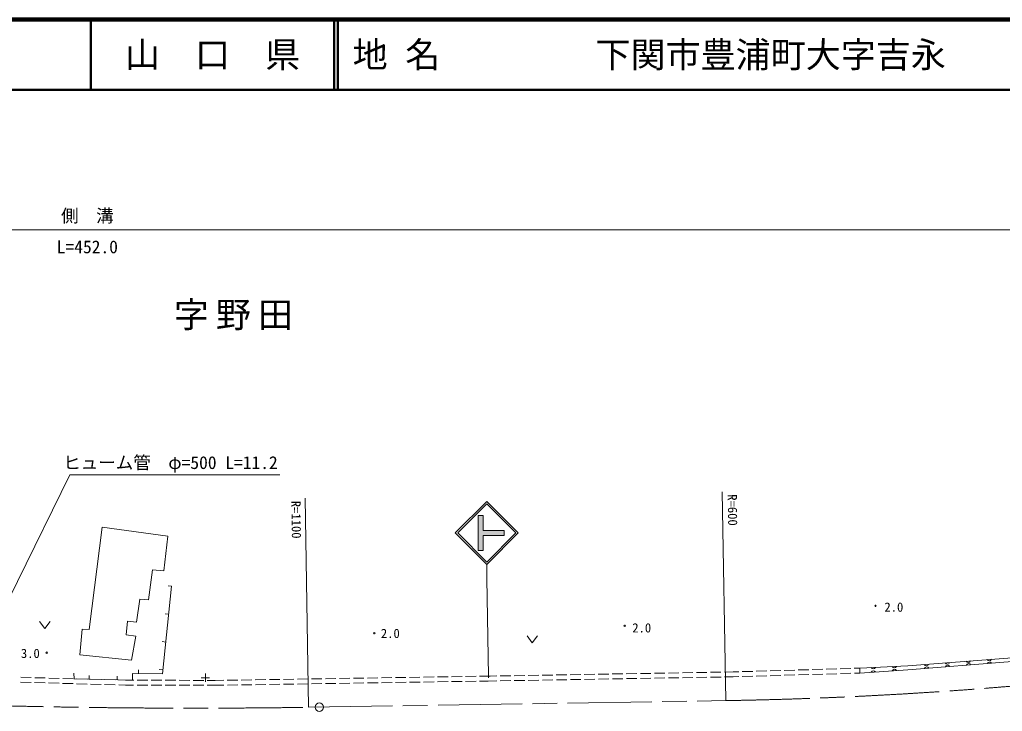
# Model space of a CAD drawing. Units: millimetres at full size, sheet at 1:1000; details may follow other scales. Extents: x 40000 to 680000, y 20000 to 380000.
# Drawn here: x 322854 to 463087, y 281230 to 380000 of the extents above; entities that cross this region are included whole.
import ezdxf
from ezdxf.enums import TextEntityAlignment as Align

# ---------------------------------------------------------------- set-up
doc = ezdxf.new("R2010")
doc.units = ezdxf.units.MM
doc.header["$LTSCALE"] = 1000
doc.linetypes.add('CHAIN', pattern=[18.5, 12, -1.5, 3.5, -1.5])
for name, color, linetype, lineweight in [('M-BGD', 7, 'Continuous', 13), ('M-BMK', 2, 'CHAIN', 13), ('M-BMK-SRVR', 3, 'Continuous', 13), ('M-STR-HTXT', 7, 'Continuous', 13), ('M-STR-STRC', 7, 'Continuous', 13), ('M-TTL', 2, 'Continuous', 140), ('M-TTL-LINE', 7, 'Continuous', 50)]:
    doc.layers.add(name, color=color, linetype=linetype, lineweight=lineweight)
doc.layers.add('M-BMK-HTXT', color=7, linetype='Continuous')
doc.layers.add('M-TTL-TXT', color=7, linetype='Continuous')
doc.styles.add('ＭＳ ゴシック', font='')
doc.styles.get('ＭＳ ゴシック').set_extended_font_data('MS Gothic')

# ---------------------------------------------------------------- blocks, each defined once
blk = doc.blocks.new('plus')
at = {"color": 0, "linetype": 'Continuous', "lineweight": -2}
for p, q in [((-1.25, 0), (1.25, 0)), ((0, -1.25), (0, 1.25))]:
    blk.add_line(p, q, dxfattribs=at)

msp = doc.modelspace()

# ---------------------------------------------------------------- hatches: boundary and pattern name
at = {"layer": 'M-STR-STRC'}
msp.add_hatch(color=256, dxfattribs=at).paths.add_polyline_path([(388263, 309201), (389013, 309201), (389013, 307076), (392013, 307076), (392013, 306326), (389013, 306326), (389013, 304201), (388263, 304201)])

# ---------------------------------------------------------------- linework, layer by layer
at = {"layer": 'M-BGD'}
for p, q in [((344536, 299089), (344039, 299141)), ((344118, 295111), (343621, 295163)), ((325702, 294043), (326452, 293043)), ((326452, 293043), (327202, 294043)), ((395264, 292007), (396014, 291007)), ((396014, 291007), (396764, 292007)), ((343700, 291132), (343203, 291185)), ((323014, 286090), (324513, 286049)), ((332771, 285832), (332783, 286332)), ((336770, 285735), (336782, 286235)), ((339793, 286644), (339802, 287144)), ((343282, 287154), (342785, 287207)), ((376484, 286053), (377984, 286077)), ((378484, 286085), (379984, 286109)), ((380483, 286116), (381983, 286140)), ((382483, 286148), (383983, 286172)), ((384483, 286180), (385983, 286203)), ((386483, 286211), (387983, 286235)), ((388482, 286243), (389695, 286262)), ((389695, 286262), (390931, 286283)), ((391430, 286292), (392930, 286317)), ((393430, 286326), (394930, 286352)), ((395430, 286360), (396930, 286386)), ((397430, 286394), (398929, 286420)), ((399429, 286429), (400929, 286454)), ((401429, 286463), (402929, 286488)), ((403429, 286497), (404929, 286523)), ((405428, 286531), (406928, 286557)), ((407428, 286565), (408928, 286591)), ((409428, 286600), (410928, 286625)), ((411428, 286634), (412927, 286659)), ((413427, 286668), (414927, 286694)), ((415427, 286702), (416927, 286728)), ((417427, 286736), (418926, 286762)), ((419426, 286771), (420926, 286796)), ((419440, 286071), (420940, 286096)), ((421426, 286805), (422926, 286830)), ((421440, 286105), (422940, 286131)), ((423426, 286839), (424661, 286860)), ((423440, 286139), (424677, 286160)), ((424661, 286860), (425460, 286884)), ((424677, 286160), (425479, 286184)), ((425960, 286899), (427459, 286944)), ((425978, 286199), (427478, 286244)), ((427959, 286958), (429458, 287003)), ((427977, 286259), (429477, 286303)), ((429958, 287018), (431457, 287063)), ((429977, 286318), (431476, 286363)), ((431957, 287078), (433456, 287122)), ((431976, 286378), (433475, 286423)), ((433956, 287137), (435455, 287182)), ((433975, 286438), (435474, 286482)), ((435955, 287197), (437455, 287242)), ((435974, 286497), (437473, 286542)), ((437954, 287256), (439454, 287301)), ((437973, 286557), (439472, 286601)), ((439953, 287316), (441453, 287361)), ((439972, 286616), (441471, 286661)), ((441953, 287376), (442752, 287399)), ((441971, 286676), (442772, 286700)), ((442752, 287399), (442772, 286700)), ((322990, 285390), (324489, 285350)), ((324989, 285336), (326488, 285296)), ((325013, 286036), (326513, 285995)), ((326988, 285282), (328488, 285241)), ((327012, 285982), (328512, 285941)), ((328987, 285228), (330487, 285187)), ((329012, 285927), (330511, 285887)), ((330987, 285174), (332486, 285133)), ((331011, 285873), (332510, 285833)), ((332986, 285120), (334485, 285079)), ((333010, 285819), (334510, 285779)), ((334985, 285065), (336485, 285025)), ((335010, 285765), (336509, 285724)), ((336985, 285011), (337970, 284985)), ((337009, 285711), (337980, 285685)), ((337970, 284985), (339124, 284981)), ((337980, 285685), (339127, 285681)), ((339624, 284980), (341124, 284975)), ((339627, 285680), (341127, 285675)), ((341624, 284974), (343124, 284969)), ((341627, 285674), (343127, 285669)), ((343624, 284968), (345124, 284963)), ((343627, 285668), (345127, 285663)), ((345624, 284962), (347124, 284957)), ((345627, 285662), (347127, 285657)), ((347624, 284956), (349124, 284952)), ((347627, 285656), (349127, 285651)), ((349624, 284950), (350779, 284947)), ((349627, 285650), (350774, 285647)), ((350774, 285647), (351987, 285666)), ((350779, 284947), (351995, 284966)), ((352487, 285674), (353987, 285697)), ((352495, 284974), (353995, 284997)), ((354487, 285705), (355987, 285729)), ((354495, 285005), (355995, 285029)), ((356486, 285737), (357986, 285761)), ((356494, 285037), (357994, 285061)), ((358486, 285769), (359986, 285792)), ((358494, 285069), (359994, 285092)), ((360486, 285800), (361986, 285824)), ((360494, 285100), (361994, 285124)), ((362486, 285832), (363986, 285856)), ((362494, 285132), (363994, 285156)), ((364485, 285863), (365985, 285887)), ((364493, 285163), (365993, 285187)), ((366485, 285895), (367985, 285919)), ((366493, 285195), (367993, 285219)), ((368485, 285927), (369985, 285950)), ((368493, 285227), (369993, 285250)), ((370485, 285958), (371985, 285982)), ((370493, 285258), (371993, 285282)), ((372484, 285990), (373984, 286014)), ((372492, 285290), (373992, 285314)), ((374484, 286022), (375984, 286045)), ((374492, 285322), (375992, 285345)), ((376492, 285353), (377992, 285377)), ((378492, 285385), (379992, 285409)), ((380491, 285417), (381991, 285440)), ((382491, 285448), (383991, 285472)), ((384491, 285480), (385991, 285503)), ((386491, 285511), (387991, 285535)), ((388490, 285543), (389707, 285562)), ((389707, 285562), (390945, 285583)), ((391444, 285592), (392944, 285618)), ((393444, 285626), (394944, 285652)), ((395444, 285660), (396944, 285686)), ((397444, 285695), (398943, 285720)), ((399443, 285729), (400943, 285754)), ((401443, 285763), (402943, 285789)), ((403443, 285797), (404942, 285823)), ((405442, 285831), (406942, 285857)), ((407442, 285866), (408942, 285891)), ((409442, 285900), (410942, 285925)), ((411442, 285934), (412941, 285960)), ((413441, 285968), (414941, 285994)), ((415441, 286002), (416941, 286028)), ((417441, 286037), (418940, 286062))]:
    msp.add_line(p, q, dxfattribs=at)
msp.add_lwpolyline([(334609, 307531), (343991, 306249), (343428, 301308), (341817, 301418), (341239, 297164), (340019, 297258), (339550, 293943), (338237, 294115), (338033, 292161), (339425, 291973), (338819, 288523), (331423, 289290), (331798, 292973), (332752, 292899)], close=True, dxfattribs=at)
for points in [[(344536, 299089), (343223, 286588), (338978, 286658), (338977, 285682), (330628, 285884), (330604, 286681)], [(442752, 287399), (449580, 287722), (463887, 288848), (481357, 290212), (494984, 291642), (505907, 292997)], [(505964, 292534), (494997, 291175), (481378, 289718), (463930, 288284), (449596, 287166), (442772, 286700)]]:
    msp.add_lwpolyline(points, dxfattribs=at)
for centre, start, end in [((444661, 287615), 205.32791, 340.08818), ((447658, 287757), 205.32791, 340.08818), ((452237, 288057), 207.11911, 341.87938), ((452286, 287250), 27.0795, 161.83977), ((455228, 288292), 207.11911, 341.87938), ((455277, 287483), 27.0795, 161.83977), ((458219, 288528), 207.11911, 341.87938), ((458268, 287717), 27.0795, 161.83977), ((461210, 288763), 207.11911, 341.87938), ((461259, 287950), 27.0795, 161.83977), ((444696, 286706), 26.52639, 161.28666), ((447689, 286910), 26.52639, 161.28666)]:
    msp.add_arc(centre, 325, start, end, dxfattribs=at)
at = {"layer": 'M-BMK'}
msp.add_line((364059, 281805), (423606, 282763), dxfattribs=at)
for centre, radius, start, end in [((413697, 882681), 600000, 270.94628, 277.1065), ((347846, 1381686), 1100000, 268.2501, 270.84449)]:
    msp.add_arc(centre, radius, start, end, dxfattribs=at)
at = {"layer": 'M-BMK-SRVR'}
msp.add_circle((365621, 281830), 600, dxfattribs=at)
at = {"layer": 'M-STR-HTXT'}
for p, q in [((106574, 350000), (558330, 350000)), ((364059, 281805), (363579, 311651)), ((423606, 282763), (423127, 312568))]:
    msp.add_line(p, q, dxfattribs=at)
msp.add_lwpolyline([(315025, 284530), (330000, 315000), (360000, 315000)], dxfattribs=at)
at = {"layer": 'M-STR-STRC'}
for p, q in [((385013, 306702), (389513, 311202)), ((385367, 306702), (389513, 310848)), ((394014, 306702), (389513, 311202)), ((393660, 306702), (389513, 310848)), ((388263, 309201), (388263, 304201)), ((388263, 309201), (389013, 309201)), ((389013, 309201), (389013, 307076)), ((385013, 306702), (389513, 302201)), ((385367, 306702), (389513, 302555)), ((389013, 307076), (392013, 307076)), ((389013, 306326), (392013, 306326)), ((389013, 306326), (389013, 304201)), ((389513, 302555), (393660, 306702)), ((389514, 302202), (394014, 306702)), ((392013, 307076), (392013, 306326)), ((388263, 304201), (389013, 304201)), ((389513, 302201), (389513, 300201)), ((389762, 286263), (389513, 300201))]:
    msp.add_line(p, q, dxfattribs=at)
at = {"layer": 'M-TTL'}
msp.add_line((680000, 380000), (40000, 380000), dxfattribs=at)
at = {"layer": 'M-TTL-LINE'}
for p, q in [((333000, 380000), (333000, 370000)), ((367750, 380000), (367750, 370000)), ((368250, 380000), (368250, 370000)), ((40000, 370000), (680000, 370000))]:
    msp.add_line(p, q, dxfattribs=at)

# ---------------------------------------------------------------- block references
at = {"layer": 'M-BGD'}
for p, xscale, yscale in [((444973, 296286), 120, 120), ((409193, 293436), 120, 120), ((373467, 292407), 120, 120), ((326710, 289610), 120, 120), ((349362, 286023), 480, 480)]:
    msp.add_blockref('plus', p, dxfattribs=dict(at, xscale=xscale, yscale=yscale))
at = {"layer": 'M-STR-STRC', "xscale": 200, "yscale": 200}
msp.add_blockref('plus', (389762, 286263), dxfattribs=at)

# ---------------------------------------------------------------- texts
at = {"layer": 'M-BGD', "style": 'ＭＳ ゴシック'}
for s, p in [('2.0', (447606, 296122)), ('2.0', (411629, 293153)), ('2.0', (375750, 292364)), ('3.0', (324376, 289514))]:
    msp.add_text(s, height=1320, dxfattribs=at).set_placement(p, align=Align.MIDDLE_CENTER)
at = {"layer": 'M-BMK-HTXT', "insert": (353856, 337673), "char_height": 3666, "attachment_point": 5, "style": 'ＭＳ ゴシック'}
msp.add_mtext('\\T1.2;字野田', dxfattribs=at)
at = {"layer": 'M-STR-HTXT', "style": 'ＭＳ ゴシック'}
for s, p in [('側\u3000溝', (332515, 351998)), ('ヒューム管\u3000φ=500 L=11.2', (344375, 316750))]:
    msp.add_text(s, height=1833, dxfattribs=at).set_placement(p, align=Align.MIDDLE_CENTER)
msp.add_text('L=452.0', height=1833, dxfattribs=at).set_placement((332515, 346088), align=Align.BOTTOM_CENTER)
for s, p in [('R=600', (424592, 309982)), ('R=1100', (362326, 308598))]:
    msp.add_text(s, height=1320, rotation=270.921, dxfattribs=at).set_placement(p, align=Align.MIDDLE_CENTER)
at = {"layer": 'M-TTL-TXT', "style": 'ＭＳ ゴシック'}
msp.add_text('山\u3000口\u3000県', height=3666, dxfattribs=at).set_placement((350375, 375000), align=Align.MIDDLE_CENTER)
for s, p in [('地 名', (370380, 375000)), ('下関市豊浦町大字吉永', (405024, 375000))]:
    msp.add_text(s, height=3666, dxfattribs=at).set_placement(p, align=Align.MIDDLE_LEFT)

doc.saveas('drawing.dxf')
